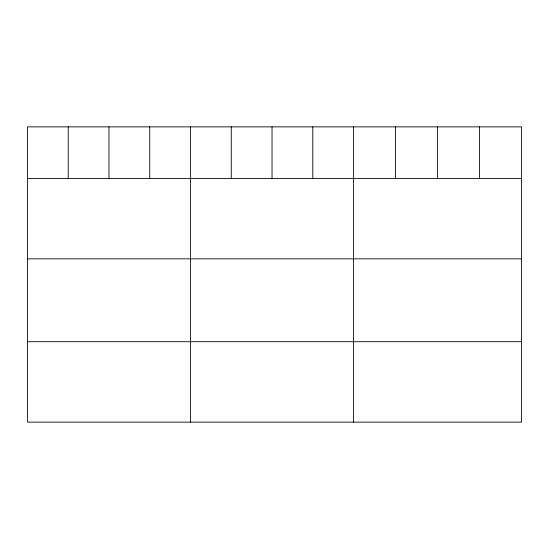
<?xml version="1.0" encoding="UTF-8"?>
<svg xmlns="http://www.w3.org/2000/svg" width="549" height="549" viewBox="0 0 549 549"><rect width="100%" height="100%" fill="white"/><g stroke="black" fill="none" stroke-linecap="round" stroke-linejoin="round"><path stroke-width="0.82" d="M521.55 178.418L521.55 422.133L27.45 422.133L27.45 126.867L521.55 126.867L521.55 178.418L27.45 178.418M27.45 258.84L521.55 258.84M27.45 341.704L521.55 341.704M479.551 126.867L479.551 178.418M437.553 126.867L437.553 178.418M395.555 126.867L395.555 178.418M353.556 126.867L353.556 422.133M312.793 126.867L312.793 178.418M272.029 126.867L272.029 178.418M231.266 126.867L231.266 178.418M190.503 126.867L190.503 422.133M149.74 126.867L149.74 178.418M108.977 126.867L108.977 178.418M68.213 126.867L68.213 178.418"/></g></svg>
